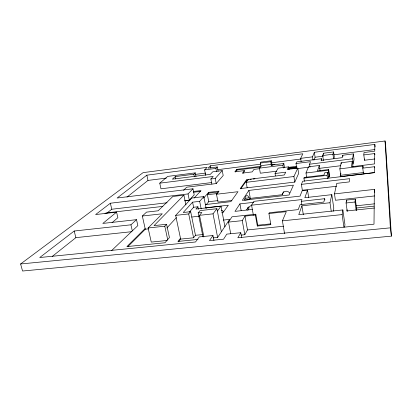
<?xml version="1.0" encoding="UTF-8"?>
<svg xmlns="http://www.w3.org/2000/svg" width="412" height="412" viewBox="0 0 412 412"><rect width="100%" height="100%" fill="white"/><g stroke="black" fill="none" stroke-linecap="round" stroke-linejoin="round"><path stroke-width="0.62" d="M374.554 195.942L335.404 200.268L334.482 193.898L374.359 189.391L373.998 224.185L237.832 237.765L240.763 232.708L226.78 234.124L223.567 239.187L209.466 240.598L212.958 235.53L199.284 236.921L195.525 241.988L39.737 257.526L74.201 231.024L130.928 224.808L136.506 219.668L137.85 225.606L111.559 250.62M363.508 173.885L362.751 168.153L374.59 166.711L374.529 172.659L302.676 181.228L301.409 184.37L302.331 190.236L336.553 186.27M374.791 158.97L364.502 160.253L363.811 154.938L374.724 153.558L374.621 163.904L351.441 166.747L352.239 161.36L341.162 162.74L339.854 168.848L340.755 175.27L340.42 176.933M312.991 160L312.517 156.843L314.351 152.291L374.822 144.427L374.75 151.168L364.002 152.538L363.811 154.938M364.502 160.253L364.594 159.017M362.751 168.153L362.921 166.026L339.854 168.848M356.303 210.403L356.529 208.008L355.324 199.13L346.502 200.098L346.075 202.982L347.254 211.382M356.169 210.403L355.02 202.004L355.324 199.13M344.602 227.11L344.947 224.628L342.861 209.929L298.767 214.621L301.929 205.815L329.986 202.735L331.82 194.66L304.844 197.698L307.537 190.195L302.109 190.823L300.065 196.112L253.9 201.355L251.583 205.191L253.359 215.146M347.017 209.708L346.847 210.944L374.487 208.014M353.341 153.897L354.042 159.114L353.341 164.161L352.615 158.795L353.341 153.897L342.769 155.247L342.248 157.667L321.041 160.35L321.602 158.708L296.81 161.865L296.001 163.523L296.815 168.683M343.902 227.094L342.12 214.595L342.861 209.929M333.169 211.274L333.792 208.204L331.82 194.66M340.899 173.2L340.194 176.666L374.699 172.551M334.482 193.898L336.738 183.376L349.196 181.919L349.675 178.669L301.409 184.37M301.785 204.434L301.296 201.314L324.687 198.702L323.822 202.071L300.044 204.692L298.221 209.61L269.309 212.747L268.918 213.529L270.828 224.643L257.32 226.044L255.352 214.997L255.795 214.209L232.023 216.789L228.511 222.099L230.694 233.655M333.823 158.728L334.292 156.957L333.576 151.935L323.471 153.238L322.689 155.54L323.43 160.613M327.55 178.782L327.046 175.342L327.87 172.391L324.666 172.782L323.992 175.054L304.205 177.443L303.927 178.128L304.422 181.28M328.153 176.779L329.399 176.63L328.467 170.244L328.663 169.543L317.425 170.918L319.29 165.47L308.495 166.814L305.998 172.994L306.662 177.294M333.576 158.682L332.937 154.222L333.576 151.935M301.296 201.314L301.95 199.542L251.583 205.191M313.959 160.134L315.092 157.204L314.351 152.291M309.994 167.133L309.546 164.208L310.566 161.679L296.001 163.523M284.548 233.635L282.411 220.847L286.299 211.65L268.918 213.529M248.905 179.565L246.489 179.859L240.227 188.598L294.791 182.089L298.628 173.457L297.794 168.137L287.174 169.461L288.539 166.845L278.162 168.148L275.062 173.509L275.458 175.883M294.791 182.089L293.905 176.521L297.794 168.137M301.146 161.509L300.662 158.368L302.83 153.789L210.429 165.804L208.101 168.148L217.32 166.958L218.113 171.129M244.939 198.327L249.193 197.837L249.518 199.64L250.316 198.378L282.256 194.706L283.739 191.626M288.761 169.62L288.642 168.884L289.075 168.044L297.006 167.051M257.32 226.044L257.747 225.225L255.795 214.209M241.102 235.087L244.831 234.711L247.494 229.932L244.98 216.12L255.352 214.997M283.358 168.029L282.895 165.181L283.832 163.513L271.184 165.124L271.704 164.306L261.167 165.65L259.442 168.148L260.322 173.225L276.771 171.176M244.831 234.711L242.251 220.636L244.98 216.12M247.736 210.208L249.008 208.106L248.786 206.85M247.391 208.307L248.029 207.267M271.261 164.862L270.736 161.72L271.359 160.757L260.987 162.096L260.307 163.064L260.95 166.814M213.169 237.899L217.629 237.451L229.623 219.4L223.278 220.085M253.885 202.313L239.933 203.888L234.969 211.361L252.463 209.43M248.894 190.416L242.292 200.345L289.054 194.989L293.432 185.153L248.894 190.416L250.316 198.378M247.154 187.774L246.175 182.325L248.245 179.405L284.29 174.982L285.753 172.185L275.062 173.509M240.737 188.866L246.623 180.611L246.489 179.859M217.387 211.078L221.023 206.216L224.957 226.827M203.873 236.946L199.542 215.327L213.03 213.833L216.908 208.724L221.362 231.832M178.453 241.808L180.652 239.104L193.588 237.791L195.484 235.309L202.936 234.541M242.967 173.323L244.507 171.304L244.383 170.599L234.84 171.804L236.843 169.358L260.961 166.288M244.383 170.599L242.457 173.112L252.201 171.892L253.998 169.383L259.648 168.673M235.37 172.02L236.967 170.053L260.451 167.071M199.542 215.327L201.88 212.463L198.172 212.875L202.977 236.838M180.482 238.306L177.912 241.447L197.976 239.429M231.879 200.5L218.005 202.091L216.496 194.248L219.045 191.127L208.59 192.378L203.533 198.213M206.381 204.563L208.76 201.684L218.03 200.613M198.172 212.875L200.057 210.62L216.908 208.724M198.409 209.286L197.909 206.778L195.958 209.054L221.023 206.216M208.76 201.684L207.396 194.711L208.745 193.146L218.581 191.977M183.52 190.323L186.672 187.192L216.218 183.572L223.186 175.527L222.259 170.609L212.721 171.825L210.316 174.369L172.376 179.168L175.285 176.599L193.861 174.23L195.273 172.87L195.994 176.485M180.652 239.104L175.667 215.383L188.706 213.931L190.674 211.675L195.484 235.309M190.674 211.675L183.247 212.51L192.579 202.174L199.671 201.35L203.816 196.596L206.17 208.534M189.402 212.072L193.609 207.267L197.909 206.778M211.856 184.102L210.867 178.988L215.239 178.442L222.259 170.609M194.124 198.1L200.999 190.581L193.429 191.492M166.87 228.011L176.362 217.624M210.867 178.988L213.189 176.46L159.763 183.165L160.968 188.809L211.758 182.552M175.667 215.383L191.755 198.018L203.816 196.596M167.215 240.469L151.261 242.091L148.124 227.985L164.79 226.193L166.577 224.272L169.435 237.585L164.96 242.756L126.906 246.587L145.122 228.485M184.859 200.68L189.309 200.16L194.212 194.876L192.991 188.794L117.137 198.012L146.837 175.177L207.148 167.36L204.609 169.888L205.676 175.363M204.609 169.888L215.929 168.431L217.32 166.958M112.033 222.665L117.878 217.711L116.575 212.134L95.62 214.559L110.359 203.224L188.042 193.923L192.991 188.794M185.894 204.877L183.901 195.149L154.042 225.627L166.577 224.272M148.124 227.985L162.261 213.782L142.336 216.032L145.287 229.221L127.998 246.469M142.336 216.032L146.554 212.113L158.126 210.79L172.86 196.467L183.901 195.149M159.763 183.165L167.715 176.398L195.273 172.87M116.575 212.134L102.83 223.428L136.506 219.668M52.257 256.429L75.875 237.647L131.85 231.673M106.574 213.38L111.776 209.239L167.066 202.766M126.994 197.132L147.985 180.43L166.36 178.087M104.921 213.771L105.92 212.983L162.884 206.386M20.6 263.984L143.103 172.633L385.045 140.976L385.694 146.322L391.4 236.138L22.562 271.024L20.6 263.984L390.375 227.836L385.045 140.976M260.307 163.064L270.736 161.72M300.662 158.368L312.517 156.843M322.689 155.54L332.937 154.222M217.69 169.682L260.322 164.223M271.137 162.833L301.038 159.006M315.092 157.204L323.348 156.148M334.153 154.763L374.817 149.556M195.515 174.374L205.655 173.086M271.755 164.918L274.928 164.512M259.442 168.148L282.895 165.181M309.546 164.208L352.615 158.795M288.395 167.349L296.64 166.314M288.513 168.081L296.753 167.045M288.642 168.884L296.609 167.89M297.449 168.601L308.825 167.184M319.202 168.379L340.698 165.727M250.11 179.416L251.315 179.266M253.128 179.045L254.935 178.823M305.998 172.994L328.467 170.244M246.623 180.611L247.828 180.461M246.175 182.325L293.905 176.521M303.927 178.128L327.046 175.342M193.583 192.244L200.515 191.41M340.755 175.27L363.775 172.51M207.396 194.711L217.309 193.537M216.496 194.248L238.002 191.704L230.869 201.653L205.47 204.563M184.741 200.876L189.855 200.278M244.661 200.196L248.91 199.712M205.526 207.787L228.325 205.207L222.959 212.69L221.697 212.829M191.76 217.021L199.259 216.197M346.075 202.982L355.02 202.004M356.231 205.794L374.513 203.832M145.287 229.221L148.485 228.876M356.529 208.008L374.168 206.129M228.511 222.099L242.251 220.636M282.411 220.847L342.12 214.595M257.747 225.225L270.602 223.886M247.494 229.932L283.559 226.234M74.201 231.024L75.875 237.647M110.359 203.224L111.776 209.239M130.928 224.808L132.319 230.869M146.837 175.177L147.985 180.43M164.79 226.193L167.679 239.609M175.285 176.599L175.785 179.004M188.042 193.923L189.309 200.16M188.706 213.931L193.588 237.791M192.579 202.174L193.609 207.267M199.671 201.35L201.174 208.899M193.861 174.23L194.346 176.66M212.958 235.53L213.946 240.551M213.03 213.833L217.629 237.451M208.59 192.378L208.745 193.146M215.239 178.442L216.218 183.572M210.429 165.804L210.877 168.153M215.929 168.431L216.501 171.438M240.763 232.708L241.623 237.363M239.933 203.888L241.154 210.547M236.843 169.358L236.967 170.053M271.359 160.757L272.095 165.13M271.704 164.306L271.915 165.562M283.832 163.513L284.491 167.586M288.539 166.845L289.008 169.744M301.929 205.815L303.325 214.657M307.537 190.195L308.686 197.585M324.687 198.702L324.877 199.964M319.29 165.47L320.088 170.841M323.471 153.238L323.657 154.49M329.986 202.735L331.243 211.294M321.602 158.708L321.854 160.433M328.663 169.543L329.471 175.105L328.694 178.041L327.87 172.391M346.502 200.098L346.672 201.308M341.162 162.74L341.332 163.945M342.769 155.247L342.928 156.4M352.239 161.36L352.976 166.808M362.921 166.026L363.157 167.792M374.359 189.391L374.735 192.337M374.724 153.558L374.874 154.742M374.59 166.711L374.735 167.864M374.822 144.427L375.136 146.95M390.375 227.836L391.4 236.138M221.496 210.244A18.834 17.247 35.7 0 1 223.695 211.526M246.428 209.868A19.235 17.891 27.7 0 1 251.809 205.068M244.666 199.815A18.282 4.166 83.7 0 1 249.193 197.837M282.256 194.706A4.177 3.955 23.3 0 1 289.76 193.001"/></g></svg>
